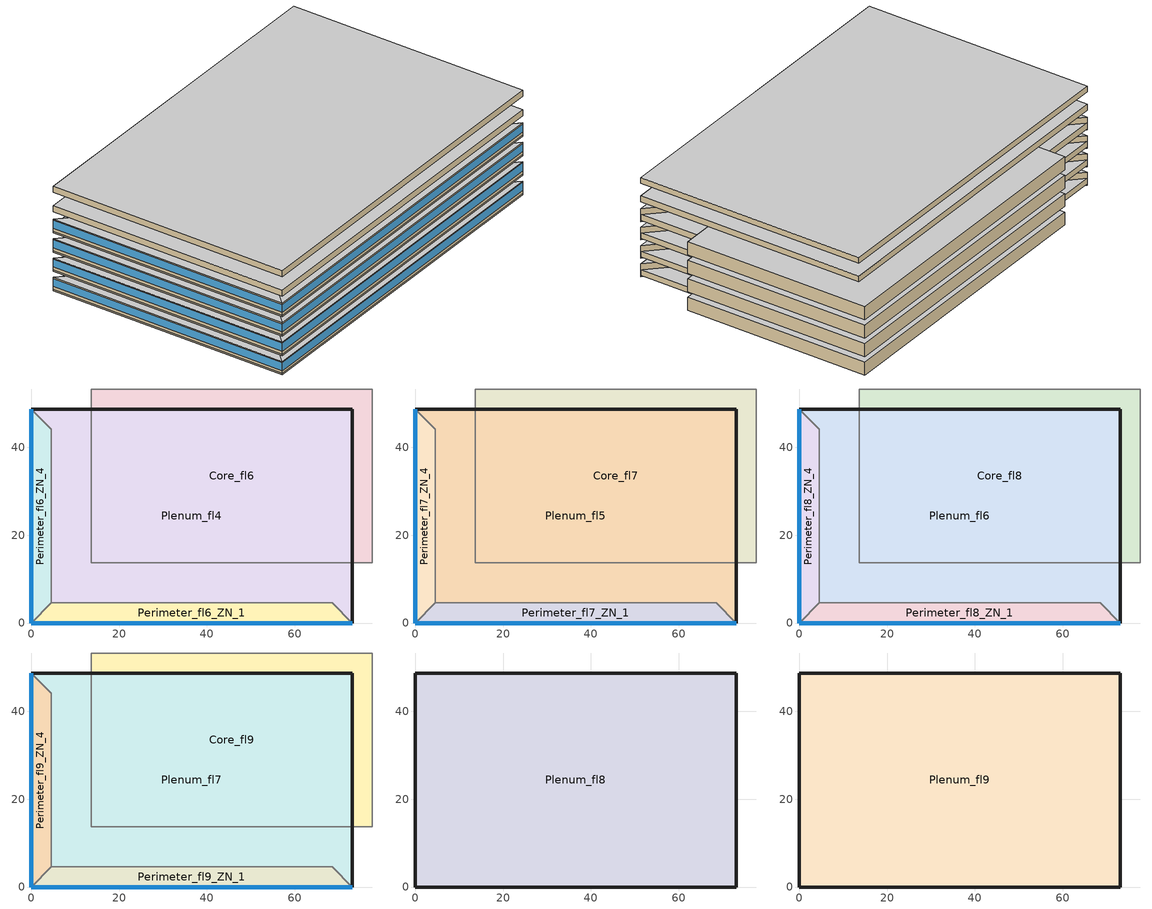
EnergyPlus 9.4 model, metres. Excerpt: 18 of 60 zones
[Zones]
Core_fl6
 floor adiabatic (INT-FLOOR-TOPSIDE): 77.68,53.31 77.68,13.72 13.72,13.72 13.72,53.31 z63.41
 wall to Perimeter_fl6_ZN_2 (int-walls): 77.68,13.72 77.68,53.31 z63.41:66.16
 wall to Perimeter_fl6_ZN_3 (int-walls): 77.68,53.31 13.72,53.31 z63.41:66.16
 wall to Perimeter_fl6_ZN_1 (int-walls): 13.72,13.72 77.68,13.72 z63.41:66.16
 wall to Perimeter_fl6_ZN_4 (int-walls): 13.72,53.31 13.72,13.72 z63.41:66.16
Plenum_fl4
 floor to Perimeter_fl4_ZN_1 (DropCeiling): 73.11,0 0,0 4.57,4.57 68.53,4.57 z63.72
 floor to Perimeter_fl4_ZN_2 (DropCeiling): 73.11,0 68.53,4.57 68.53,44.16 73.11,48.74 z63.72
 floor to Perimeter_fl4_ZN_3 (DropCeiling): 0,48.74 73.11,48.74 68.53,44.16 4.57,44.16 z63.72
 floor to Perimeter_fl4_ZN_4 (DropCeiling): 0,0 0,48.74 4.57,44.16 4.57,4.57 z63.72
 floor to Core_fl4 (DropCeiling): 68.53,4.57 4.57,4.57 4.57,44.16 68.53,44.16 z63.72
 wall outside (Mass Non-res Ext Wall): 73.11,0 73.11,48.74 0,48.74 0,0 73.11,0 z63.72:64.94
 ceiling adiabatic (INT-FLOOR-UNDERSIDE): 73.11,48.74 0,48.74 0,0 73.11,0 z64.94
Perimeter_fl6_ZN_1
 floor adiabatic (INT-FLOOR-TOPSIDE): 68.53,4.57 73.11,0 0,0 4.57,4.57 z63.41
 wall outside (Mass Non-res Ext Wall): 0,0 73.11,0 z63.41:66.16
 wall to Perimeter_fl6_ZN_2 (int-walls): 73.11,0 68.53,4.57 z63.41:66.16
 wall to Perimeter_fl6_ZN_4 (int-walls): 4.57,4.57 0,0 z63.41:66.16
 window (Window Non-res Fixed): 0,0 73.11,0 z64.33:65.91
Perimeter_fl6_ZN_4
 floor adiabatic (INT-FLOOR-TOPSIDE): 4.57,4.57 0,0 0,48.74 4.57,44.16 z63.41
 wall outside (Mass Non-res Ext Wall): 0,48.74 0,0 z63.41:66.16
 wall to Perimeter_fl6_ZN_3 (int-walls): 4.57,44.16 0,48.74 z63.41:66.16
 window (Window Non-res Fixed): 0,48.74 0,0 z64.33:65.91
Core_fl7
 floor adiabatic (INT-FLOOR-TOPSIDE): 77.68,53.31 77.68,13.72 13.72,13.72 13.72,53.31 z67.37
 wall to Perimeter_fl7_ZN_2 (int-walls): 77.68,13.72 77.68,53.31 z67.37:70.12
 wall to Perimeter_fl7_ZN_3 (int-walls): 77.68,53.31 13.72,53.31 z67.37:70.12
 wall to Perimeter_fl7_ZN_1 (int-walls): 13.72,13.72 77.68,13.72 z67.37:70.12
 wall to Perimeter_fl7_ZN_4 (int-walls): 13.72,53.31 13.72,13.72 z67.37:70.12
Plenum_fl5
 floor to Perimeter_fl5_ZN_1 (DropCeiling): 73.11,0 0,0 4.57,4.57 68.53,4.57 z67.68
 floor to Perimeter_fl5_ZN_2 (DropCeiling): 73.11,0 68.53,4.57 68.53,44.16 73.11,48.74 z67.68
 floor to Perimeter_fl5_ZN_3 (DropCeiling): 0,48.74 73.11,48.74 68.53,44.16 4.57,44.16 z67.68
 floor to Perimeter_fl5_ZN_4 (DropCeiling): 0,0 0,48.74 4.57,44.16 4.57,4.57 z67.68
 floor to Core_fl5 (DropCeiling): 68.53,4.57 4.57,4.57 4.57,44.16 68.53,44.16 z67.68
 wall outside (Mass Non-res Ext Wall): 73.11,0 73.11,48.74 0,48.74 0,0 73.11,0 z67.68:68.9
 ceiling adiabatic (INT-FLOOR-UNDERSIDE): 73.11,48.74 0,48.74 0,0 73.11,0 z68.9
Perimeter_fl7_ZN_1
 floor adiabatic (INT-FLOOR-TOPSIDE): 68.53,4.57 73.11,0 0,0 4.57,4.57 z67.37
 wall outside (Mass Non-res Ext Wall): 0,0 73.11,0 z67.37:70.12
 wall to Perimeter_fl7_ZN_2 (int-walls): 73.11,0 68.53,4.57 z67.37:70.12
 wall to Perimeter_fl7_ZN_4 (int-walls): 4.57,4.57 0,0 z67.37:70.12
 window (Window Non-res Fixed): 0,0 73.11,0 z68.29:69.87
Perimeter_fl7_ZN_4
 floor adiabatic (INT-FLOOR-TOPSIDE): 4.57,4.57 0,0 0,48.74 4.57,44.16 z67.37
 wall outside (Mass Non-res Ext Wall): 0,48.74 0,0 z67.37:70.12
 wall to Perimeter_fl7_ZN_3 (int-walls): 4.57,44.16 0,48.74 z67.37:70.12
 window (Window Non-res Fixed): 0,48.74 0,0 z68.29:69.87
Core_fl8
 floor adiabatic (INT-FLOOR-TOPSIDE): 77.68,53.31 77.68,13.72 13.72,13.72 13.72,53.31 z71.34
 wall to Perimeter_fl8_ZN_2 (int-walls): 77.68,13.72 77.68,53.31 z71.34:74.09
 wall to Perimeter_fl8_ZN_3 (int-walls): 77.68,53.31 13.72,53.31 z71.34:74.09
 wall to Perimeter_fl8_ZN_1 (int-walls): 13.72,13.72 77.68,13.72 z71.34:74.09
 wall to Perimeter_fl8_ZN_4 (int-walls): 13.72,53.31 13.72,13.72 z71.34:74.09
Plenum_fl6
 floor to Perimeter_fl6_ZN_1 (DropCeiling): 73.11,0 0,0 4.57,4.57 68.53,4.57 z71.64
 floor to Perimeter_fl6_ZN_2 (DropCeiling): 73.11,0 68.53,4.57 68.53,44.16 73.11,48.74 z71.64
 floor to Perimeter_fl6_ZN_3 (DropCeiling): 0,48.74 73.11,48.74 68.53,44.16 4.57,44.16 z71.64
 floor to Perimeter_fl6_ZN_4 (DropCeiling): 0,0 0,48.74 4.57,44.16 4.57,4.57 z71.64
 floor to Core_fl6 (DropCeiling): 68.53,4.57 4.57,4.57 4.57,44.16 68.53,44.16 z71.64
 wall outside (Mass Non-res Ext Wall): 73.11,0 73.11,48.74 0,48.74 0,0 73.11,0 z71.64:72.86
 ceiling adiabatic (INT-FLOOR-UNDERSIDE): 73.11,48.74 0,48.74 0,0 73.11,0 z72.86
Perimeter_fl8_ZN_1
 floor adiabatic (INT-FLOOR-TOPSIDE): 68.53,4.57 73.11,0 0,0 4.57,4.57 z71.34
 wall outside (Mass Non-res Ext Wall): 0,0 73.11,0 z71.34:74.09
 wall to Perimeter_fl8_ZN_2 (int-walls): 73.11,0 68.53,4.57 z71.34:74.09
 wall to Perimeter_fl8_ZN_4 (int-walls): 4.57,4.57 0,0 z71.34:74.09
 window (Window Non-res Fixed): 0,0 73.11,0 z72.26:73.84
Perimeter_fl8_ZN_4
 floor adiabatic (INT-FLOOR-TOPSIDE): 4.57,4.57 0,0 0,48.74 4.57,44.16 z71.34
 wall outside (Mass Non-res Ext Wall): 0,48.74 0,0 z71.34:74.09
 wall to Perimeter_fl8_ZN_3 (int-walls): 4.57,44.16 0,48.74 z71.34:74.09
 window (Window Non-res Fixed): 0,48.74 0,0 z72.26:73.84
Core_fl9
 floor adiabatic (INT-FLOOR-TOPSIDE): 77.68,53.31 77.68,13.72 13.72,13.72 13.72,53.31 z75.3
 wall to Perimeter_fl9_ZN_2 (int-walls): 77.68,13.72 77.68,53.31 z75.3:78.05
 wall to Perimeter_fl9_ZN_3 (int-walls): 77.68,53.31 13.72,53.31 z75.3:78.05
 wall to Perimeter_fl9_ZN_1 (int-walls): 13.72,13.72 77.68,13.72 z75.3:78.05
 wall to Perimeter_fl9_ZN_4 (int-walls): 13.72,53.31 13.72,13.72 z75.3:78.05
Plenum_fl7
 floor to Perimeter_fl7_ZN_1 (DropCeiling): 73.11,0 0,0 4.57,4.57 68.53,4.57 z75.61
 floor to Perimeter_fl7_ZN_2 (DropCeiling): 73.11,0 68.53,4.57 68.53,44.16 73.11,48.74 z75.61
 floor to Perimeter_fl7_ZN_3 (DropCeiling): 0,48.74 73.11,48.74 68.53,44.16 4.57,44.16 z75.61
 floor to Perimeter_fl7_ZN_4 (DropCeiling): 0,0 0,48.74 4.57,44.16 4.57,4.57 z75.61
 floor to Core_fl7 (DropCeiling): 68.53,4.57 4.57,4.57 4.57,44.16 68.53,44.16 z75.61
 wall outside (Mass Non-res Ext Wall): 73.11,0 73.11,48.74 0,48.74 0,0 73.11,0 z75.61:76.83
 ceiling adiabatic (INT-FLOOR-UNDERSIDE): 73.11,48.74 0,48.74 0,0 73.11,0 z76.83
Perimeter_fl9_ZN_1
 floor adiabatic (INT-FLOOR-TOPSIDE): 68.53,4.57 73.11,0 0,0 4.57,4.57 z75.3
 wall outside (Mass Non-res Ext Wall): 0,0 73.11,0 z75.3:78.05
 wall to Perimeter_fl9_ZN_2 (int-walls): 73.11,0 68.53,4.57 z75.3:78.05
 wall to Perimeter_fl9_ZN_4 (int-walls): 4.57,4.57 0,0 z75.3:78.05
 window (Window Non-res Fixed): 0,0 73.11,0 z76.22:77.8
Perimeter_fl9_ZN_4
 floor adiabatic (INT-FLOOR-TOPSIDE): 4.57,4.57 0,0 0,48.74 4.57,44.16 z75.3
 wall outside (Mass Non-res Ext Wall): 0,48.74 0,0 z75.3:78.05
 wall to Perimeter_fl9_ZN_3 (int-walls): 4.57,44.16 0,48.74 z75.3:78.05
 window (Window Non-res Fixed): 0,48.74 0,0 z76.22:77.8
Plenum_fl8
 floor to Perimeter_fl8_ZN_1 (DropCeiling): 73.11,0 0,0 4.57,4.57 68.53,4.57 z79.57
 floor to Perimeter_fl8_ZN_2 (DropCeiling): 73.11,0 68.53,4.57 68.53,44.16 73.11,48.74 z79.57
 floor to Perimeter_fl8_ZN_3 (DropCeiling): 0,48.74 73.11,48.74 68.53,44.16 4.57,44.16 z79.57
 floor to Perimeter_fl8_ZN_4 (DropCeiling): 0,0 0,48.74 4.57,44.16 4.57,4.57 z79.57
 floor to Core_fl8 (DropCeiling): 68.53,4.57 4.57,4.57 4.57,44.16 68.53,44.16 z79.57
 wall outside (Mass Non-res Ext Wall): 73.11,0 73.11,48.74 0,48.74 0,0 73.11,0 z79.57:80.79
 ceiling adiabatic (INT-FLOOR-UNDERSIDE): 73.11,48.74 0,48.74 0,0 73.11,0 z80.79
Plenum_fl9
 floor to Perimeter_fl9_ZN_1 (DropCeiling): 73.11,0 0,0 4.57,4.57 68.53,4.57 z83.53
 floor to Perimeter_fl9_ZN_2 (DropCeiling): 73.11,0 68.53,4.57 68.53,44.16 73.11,48.74 z83.53
 floor to Perimeter_fl9_ZN_3 (DropCeiling): 0,48.74 73.11,48.74 68.53,44.16 4.57,44.16 z83.53
 floor to Perimeter_fl9_ZN_4 (DropCeiling): 0,0 0,48.74 4.57,44.16 4.57,4.57 z83.53
 floor to Core_fl9 (DropCeiling): 68.53,4.57 4.57,4.57 4.57,44.16 68.53,44.16 z83.53
 wall outside (Mass Non-res Ext Wall): 73.11,0 73.11,48.74 0,48.74 0,0 73.11,0 z83.53:84.75
 ceiling adiabatic (INT-FLOOR-UNDERSIDE): 73.11,48.74 0,48.74 0,0 73.11,0 z84.75
[Building]
Ref Bldg Large Office New2004_v1.3_5.0: 0, City, 0.04, 0.2, FullInteriorAndExterior, 25, 6
[Site:GroundTemperature:BuildingSurface]
19.91, 19.92, 19.91, 19.93, 19.95, 20.04, 20.33, 20.06, 20.44, 20.09, 19.99, 19.95
[Site:Location]
USA CA-SAN FRANCISCO: 37.62, -122.4, -8, 5
[Site:WaterMainsTemperature]
Correlation: , 13.08, 8
[Construction]
DropCeiling: Std AC02
INT-FLOOR-TOPSIDE: MAT-CC05 4 HW CONCRETE, CP02 CARPET PAD
INT-FLOOR-UNDERSIDE: CP02 CARPET PAD, MAT-CC05 4 HW CONCRETE
InteriorFurnishings: Std Wood 6inch
Mass Non-res Ext Wall: 1IN Stucco, 8IN Concrete HW, Mass NonRes Wall Insulation, 1/2IN Gypsum
Window Non-res Fixed: NonRes Fixed Assembly Window
int-walls: 1/2IN Gypsum, 1/2IN Gypsum
[Material]
1/2IN Gypsum: Smooth, 0.0127, 0.16, 784.9, 830, 0.9, 0.92, 0.92
1IN Stucco: Smooth, 0.0253, 0.6918, 1858, 837, 0.9, 0.92, 0.92
8IN CONCRETE HW: Rough, 0.2032, 1.311, 2240, 836.8, 0.9, 0.7, 0.7
MAT-CC05 4 HW CONCRETE: Rough, 0.1016, 1.311, 2240, 836.8, 0.9, 0.7, 0.7
Mass NonRes Wall Insulation: MediumRough, 0.03654, 0.049, 265, 836.8, 0.9, 0.7, 0.7
Std AC02: MediumSmooth, 0.0127, 0.057, 288, 1339, 0.9, 0.7, 0.2
Std Wood 6inch: MediumSmooth, 0.15, 0.12, 540, 1210, 0.9, 0.7, 0.7
[Material:NoMass]
CP02 CARPET PAD: VeryRough, 0.2165, 0.9, 0.7, 0.8
[WindowMaterial:SimpleGlazingSystem]
NonRes Fixed Assembly Window: 6.927, 0.39
[ElectricEquipment]
Core_fl6_PlugMisc_Equip: Core_fl6, BLDG_EQUIP_SCH, Watts/Area, , 10.76, , 0, 0.5, 0, General
Core_fl7_PlugMisc_Equip: Core_fl7, BLDG_EQUIP_SCH, Watts/Area, , 10.76, , 0, 0.5, 0, General
Core_fl8_PlugMisc_Equip: Core_fl8, BLDG_EQUIP_SCH, Watts/Area, , 10.76, , 0, 0.5, 0, General
Core_fl9_PlugMisc_Equip: Core_fl9, BLDG_EQUIP_SCH, Watts/Area, , 10.76, , 0, 0.5, 0, General
Perimeter_fl6_ZN_1_PlugMisc_Equip: Perimeter_fl6_ZN_1, BLDG_EQUIP_SCH, Watts/Area, , 10.76, , 0, 0.5, 0, General
Perimeter_fl7_ZN_1_PlugMisc_Equip: Perimeter_fl7_ZN_1, BLDG_EQUIP_SCH, Watts/Area, , 10.76, , 0, 0.5, 0, General
Perimeter_fl8_ZN_1_PlugMisc_Equip: Perimeter_fl8_ZN_1, BLDG_EQUIP_SCH, Watts/Area, , 10.76, , 0, 0.5, 0, General
Perimeter_fl9_ZN_1_PlugMisc_Equip: Perimeter_fl9_ZN_1, BLDG_EQUIP_SCH, Watts/Area, , 10.76, , 0, 0.5, 0, General
Perimeter_fl0_ZN_2_PlugMisc_Equip: Perimeter_fl0_ZN_2, BLDG_EQUIP_SCH, Watts/Area, , 10.76, , 0, 0.5, 0, General
Perimeter_fl1_ZN_2_PlugMisc_Equip: Perimeter_fl1_ZN_2, BLDG_EQUIP_SCH, Watts/Area, , 10.76, , 0, 0.5, 0, General
Perimeter_fl2_ZN_2_PlugMisc_Equip: Perimeter_fl2_ZN_2, BLDG_EQUIP_SCH, Watts/Area, , 10.76, , 0, 0.5, 0, General
Perimeter_fl3_ZN_2_PlugMisc_Equip: Perimeter_fl3_ZN_2, BLDG_EQUIP_SCH, Watts/Area, , 10.76, , 0, 0.5, 0, General
Perimeter_fl4_ZN_2_PlugMisc_Equip: Perimeter_fl4_ZN_2, BLDG_EQUIP_SCH, Watts/Area, , 10.76, , 0, 0.5, 0, General
Perimeter_fl5_ZN_2_PlugMisc_Equip: Perimeter_fl5_ZN_2, BLDG_EQUIP_SCH, Watts/Area, , 10.76, , 0, 0.5, 0, General
Perimeter_fl6_ZN_2_PlugMisc_Equip: Perimeter_fl6_ZN_2, BLDG_EQUIP_SCH, Watts/Area, , 10.76, , 0, 0.5, 0, General
Perimeter_fl7_ZN_2_PlugMisc_Equip: Perimeter_fl7_ZN_2, BLDG_EQUIP_SCH, Watts/Area, , 10.76, , 0, 0.5, 0, General
Perimeter_fl8_ZN_2_PlugMisc_Equip: Perimeter_fl8_ZN_2, BLDG_EQUIP_SCH, Watts/Area, , 10.76, , 0, 0.5, 0, General
Perimeter_fl9_ZN_2_PlugMisc_Equip: Perimeter_fl9_ZN_2, BLDG_EQUIP_SCH, Watts/Area, , 10.76, , 0, 0.5, 0, General
Perimeter_fl0_ZN_3_PlugMisc_Equip: Perimeter_fl0_ZN_3, BLDG_EQUIP_SCH, Watts/Area, , 10.76, , 0, 0.5, 0, General
Perimeter_fl1_ZN_3_PlugMisc_Equip: Perimeter_fl1_ZN_3, BLDG_EQUIP_SCH, Watts/Area, , 10.76, , 0, 0.5, 0, General
Perimeter_fl2_ZN_3_PlugMisc_Equip: Perimeter_fl2_ZN_3, BLDG_EQUIP_SCH, Watts/Area, , 10.76, , 0, 0.5, 0, General
Perimeter_fl3_ZN_3_PlugMisc_Equip: Perimeter_fl3_ZN_3, BLDG_EQUIP_SCH, Watts/Area, , 10.76, , 0, 0.5, 0, General
Perimeter_fl4_ZN_3_PlugMisc_Equip: Perimeter_fl4_ZN_3, BLDG_EQUIP_SCH, Watts/Area, , 10.76, , 0, 0.5, 0, General
Perimeter_fl5_ZN_3_PlugMisc_Equip: Perimeter_fl5_ZN_3, BLDG_EQUIP_SCH, Watts/Area, , 10.76, , 0, 0.5, 0, General
Perimeter_fl6_ZN_3_PlugMisc_Equip: Perimeter_fl6_ZN_3, BLDG_EQUIP_SCH, Watts/Area, , 10.76, , 0, 0.5, 0, General
Perimeter_fl7_ZN_3_PlugMisc_Equip: Perimeter_fl7_ZN_3, BLDG_EQUIP_SCH, Watts/Area, , 10.76, , 0, 0.5, 0, General
Perimeter_fl8_ZN_3_PlugMisc_Equip: Perimeter_fl8_ZN_3, BLDG_EQUIP_SCH, Watts/Area, , 10.76, , 0, 0.5, 0, General
Perimeter_fl9_ZN_3_PlugMisc_Equip: Perimeter_fl9_ZN_3, BLDG_EQUIP_SCH, Watts/Area, , 10.76, , 0, 0.5, 0, General
Perimeter_fl6_ZN_4_PlugMisc_Equip: Perimeter_fl6_ZN_4, BLDG_EQUIP_SCH, Watts/Area, , 10.76, , 0, 0.5, 0, General
Perimeter_fl7_ZN_4_PlugMisc_Equip: Perimeter_fl7_ZN_4, BLDG_EQUIP_SCH, Watts/Area, , 10.76, , 0, 0.5, 0, General
Perimeter_fl8_ZN_4_PlugMisc_Equip: Perimeter_fl8_ZN_4, BLDG_EQUIP_SCH, Watts/Area, , 10.76, , 0, 0.5, 0, General
Perimeter_fl9_ZN_4_PlugMisc_Equip: Perimeter_fl9_ZN_4, BLDG_EQUIP_SCH, Watts/Area, , 10.76, , 0, 0.5, 0, General
[Exterior:FuelEquipment]
Elevators: Electricity, BLDG_ELEVATORS, 244400, Elevators
[Exterior:Lights]
Exterior Facade Lighting: ALWAYS_ON, 51260, AstronomicalClock, Exterior Facade Lighting
[InternalMass]
Core_fl6 Internal Mass: InteriorFurnishings, Core_fl6, 5065
Core_fl7 Internal Mass: InteriorFurnishings, Core_fl7, 5065
Core_fl8 Internal Mass: InteriorFurnishings, Core_fl8, 5065
Core_fl9 Internal Mass: InteriorFurnishings, Core_fl9, 5065
Perimeter_fl6_ZN_1 Internal Mass: InteriorFurnishings, Perimeter_fl6_ZN_1, 626.8
Perimeter_fl7_ZN_1 Internal Mass: InteriorFurnishings, Perimeter_fl7_ZN_1, 626.8
Perimeter_fl8_ZN_1 Internal Mass: InteriorFurnishings, Perimeter_fl8_ZN_1, 626.8
Perimeter_fl9_ZN_1 Internal Mass: InteriorFurnishings, Perimeter_fl9_ZN_1, 626.8
Perimeter_fl0_ZN_2 Internal Mass: InteriorFurnishings, Perimeter_fl0_ZN_2, 404
Perimeter_fl1_ZN_2 Internal Mass: InteriorFurnishings, Perimeter_fl1_ZN_2, 404
Perimeter_fl2_ZN_2 Internal Mass: InteriorFurnishings, Perimeter_fl2_ZN_2, 404
Perimeter_fl3_ZN_2 Internal Mass: InteriorFurnishings, Perimeter_fl3_ZN_2, 404
Perimeter_fl4_ZN_2 Internal Mass: InteriorFurnishings, Perimeter_fl4_ZN_2, 404
Perimeter_fl5_ZN_2 Internal Mass: InteriorFurnishings, Perimeter_fl5_ZN_2, 404
Perimeter_fl6_ZN_2 Internal Mass: InteriorFurnishings, Perimeter_fl6_ZN_2, 404
Perimeter_fl7_ZN_2 Internal Mass: InteriorFurnishings, Perimeter_fl7_ZN_2, 404
Perimeter_fl8_ZN_2 Internal Mass: InteriorFurnishings, Perimeter_fl8_ZN_2, 404
Perimeter_fl9_ZN_2 Internal Mass: InteriorFurnishings, Perimeter_fl9_ZN_2, 404
Perimeter_fl0_ZN_3 Internal Mass: InteriorFurnishings, Perimeter_fl0_ZN_3, 626.8
Perimeter_fl1_ZN_3 Internal Mass: InteriorFurnishings, Perimeter_fl1_ZN_3, 626.8
Perimeter_fl2_ZN_3 Internal Mass: InteriorFurnishings, Perimeter_fl2_ZN_3, 626.8
Perimeter_fl3_ZN_3 Internal Mass: InteriorFurnishings, Perimeter_fl3_ZN_3, 626.8
Perimeter_fl4_ZN_3 Internal Mass: InteriorFurnishings, Perimeter_fl4_ZN_3, 626.8
Perimeter_fl5_ZN_3 Internal Mass: InteriorFurnishings, Perimeter_fl5_ZN_3, 626.8
Perimeter_fl6_ZN_3 Internal Mass: InteriorFurnishings, Perimeter_fl6_ZN_3, 626.8
Perimeter_fl7_ZN_3 Internal Mass: InteriorFurnishings, Perimeter_fl7_ZN_3, 626.8
Perimeter_fl8_ZN_3 Internal Mass: InteriorFurnishings, Perimeter_fl8_ZN_3, 626.8
Perimeter_fl9_ZN_3 Internal Mass: InteriorFurnishings, Perimeter_fl9_ZN_3, 626.8
Perimeter_fl6_ZN_4 Internal Mass: InteriorFurnishings, Perimeter_fl6_ZN_4, 404
Perimeter_fl7_ZN_4 Internal Mass: InteriorFurnishings, Perimeter_fl7_ZN_4, 404
Perimeter_fl8_ZN_4 Internal Mass: InteriorFurnishings, Perimeter_fl8_ZN_4, 404
Perimeter_fl9_ZN_4 Internal Mass: InteriorFurnishings, Perimeter_fl9_ZN_4, 404
[Lights]
Core_fl6_Lights: Core_fl6, BLDG_LIGHT_SCH, Watts/Area, , 10.76, , 0, 0.7, 0.2, 1, General, No
Core_fl7_Lights: Core_fl7, BLDG_LIGHT_SCH, Watts/Area, , 10.76, , 0, 0.7, 0.2, 1, General, No
Core_fl8_Lights: Core_fl8, BLDG_LIGHT_SCH, Watts/Area, , 10.76, , 0, 0.7, 0.2, 1, General, No
Core_fl9_Lights: Core_fl9, BLDG_LIGHT_SCH, Watts/Area, , 10.76, , 0, 0.7, 0.2, 1, General, No
Perimeter_fl6_ZN_1_Lights: Perimeter_fl6_ZN_1, BLDG_LIGHT_SCH, Watts/Area, , 10.76, , 0, 0.7, 0.2, 1, General, No
Perimeter_fl7_ZN_1_Lights: Perimeter_fl7_ZN_1, BLDG_LIGHT_SCH, Watts/Area, , 10.76, , 0, 0.7, 0.2, 1, General, No
Perimeter_fl8_ZN_1_Lights: Perimeter_fl8_ZN_1, BLDG_LIGHT_SCH, Watts/Area, , 10.76, , 0, 0.7, 0.2, 1, General, No
Perimeter_fl9_ZN_1_Lights: Perimeter_fl9_ZN_1, BLDG_LIGHT_SCH, Watts/Area, , 10.76, , 0, 0.7, 0.2, 1, General, No
Perimeter_fl0_ZN_2_Lights: Perimeter_fl0_ZN_2, BLDG_LIGHT_SCH, Watts/Area, , 10.76, , 0, 0.7, 0.2, 1, General, No
Perimeter_fl1_ZN_2_Lights: Perimeter_fl1_ZN_2, BLDG_LIGHT_SCH, Watts/Area, , 10.76, , 0, 0.7, 0.2, 1, General, No
Perimeter_fl2_ZN_2_Lights: Perimeter_fl2_ZN_2, BLDG_LIGHT_SCH, Watts/Area, , 10.76, , 0, 0.7, 0.2, 1, General, No
Perimeter_fl3_ZN_2_Lights: Perimeter_fl3_ZN_2, BLDG_LIGHT_SCH, Watts/Area, , 10.76, , 0, 0.7, 0.2, 1, General, No
Perimeter_fl4_ZN_2_Lights: Perimeter_fl4_ZN_2, BLDG_LIGHT_SCH, Watts/Area, , 10.76, , 0, 0.7, 0.2, 1, General, No
Perimeter_fl5_ZN_2_Lights: Perimeter_fl5_ZN_2, BLDG_LIGHT_SCH, Watts/Area, , 10.76, , 0, 0.7, 0.2, 1, General, No
Perimeter_fl6_ZN_2_Lights: Perimeter_fl6_ZN_2, BLDG_LIGHT_SCH, Watts/Area, , 10.76, , 0, 0.7, 0.2, 1, General, No
Perimeter_fl7_ZN_2_Lights: Perimeter_fl7_ZN_2, BLDG_LIGHT_SCH, Watts/Area, , 10.76, , 0, 0.7, 0.2, 1, General, No
Perimeter_fl8_ZN_2_Lights: Perimeter_fl8_ZN_2, BLDG_LIGHT_SCH, Watts/Area, , 10.76, , 0, 0.7, 0.2, 1, General, No
Perimeter_fl9_ZN_2_Lights: Perimeter_fl9_ZN_2, BLDG_LIGHT_SCH, Watts/Area, , 10.76, , 0, 0.7, 0.2, 1, General, No
Perimeter_fl0_ZN_3_Lights: Perimeter_fl0_ZN_3, BLDG_LIGHT_SCH, Watts/Area, , 10.76, , 0, 0.7, 0.2, 1, General, No
Perimeter_fl1_ZN_3_Lights: Perimeter_fl1_ZN_3, BLDG_LIGHT_SCH, Watts/Area, , 10.76, , 0, 0.7, 0.2, 1, General, No
Perimeter_fl2_ZN_3_Lights: Perimeter_fl2_ZN_3, BLDG_LIGHT_SCH, Watts/Area, , 10.76, , 0, 0.7, 0.2, 1, General, No
Perimeter_fl3_ZN_3_Lights: Perimeter_fl3_ZN_3, BLDG_LIGHT_SCH, Watts/Area, , 10.76, , 0, 0.7, 0.2, 1, General, No
Perimeter_fl4_ZN_3_Lights: Perimeter_fl4_ZN_3, BLDG_LIGHT_SCH, Watts/Area, , 10.76, , 0, 0.7, 0.2, 1, General, No
Perimeter_fl5_ZN_3_Lights: Perimeter_fl5_ZN_3, BLDG_LIGHT_SCH, Watts/Area, , 10.76, , 0, 0.7, 0.2, 1, General, No
Perimeter_fl6_ZN_3_Lights: Perimeter_fl6_ZN_3, BLDG_LIGHT_SCH, Watts/Area, , 10.76, , 0, 0.7, 0.2, 1, General, No
Perimeter_fl7_ZN_3_Lights: Perimeter_fl7_ZN_3, BLDG_LIGHT_SCH, Watts/Area, , 10.76, , 0, 0.7, 0.2, 1, General, No
Perimeter_fl8_ZN_3_Lights: Perimeter_fl8_ZN_3, BLDG_LIGHT_SCH, Watts/Area, , 10.76, , 0, 0.7, 0.2, 1, General, No
Perimeter_fl9_ZN_3_Lights: Perimeter_fl9_ZN_3, BLDG_LIGHT_SCH, Watts/Area, , 10.76, , 0, 0.7, 0.2, 1, General, No
Perimeter_fl6_ZN_4_Lights: Perimeter_fl6_ZN_4, BLDG_LIGHT_SCH, Watts/Area, , 10.76, , 0, 0.7, 0.2, 1, General, No
Perimeter_fl7_ZN_4_Lights: Perimeter_fl7_ZN_4, BLDG_LIGHT_SCH, Watts/Area, , 10.76, , 0, 0.7, 0.2, 1, General, No
Perimeter_fl8_ZN_4_Lights: Perimeter_fl8_ZN_4, BLDG_LIGHT_SCH, Watts/Area, , 10.76, , 0, 0.7, 0.2, 1, General, No
Perimeter_fl9_ZN_4_Lights: Perimeter_fl9_ZN_4, BLDG_LIGHT_SCH, Watts/Area, , 10.76, , 0, 0.7, 0.2, 1, General, No
[OtherEquipment]
Spawn-Zone-Core_fl6-RadiantGains: None, Core_fl6, Spawn-RadiantGains-Schedule, EquipmentLevel, 0, 0, 0, 0, 1, 0
Spawn-Zone-Core_fl7-RadiantGains: None, Core_fl7, Spawn-RadiantGains-Schedule, EquipmentLevel, 0, 0, 0, 0, 1, 0
Spawn-Zone-Core_fl8-RadiantGains: None, Core_fl8, Spawn-RadiantGains-Schedule, EquipmentLevel, 0, 0, 0, 0, 1, 0
Spawn-Zone-Core_fl9-RadiantGains: None, Core_fl9, Spawn-RadiantGains-Schedule, EquipmentLevel, 0, 0, 0, 0, 1, 0
Spawn-Zone-Plenum_fl4-RadiantGains: None, Plenum_fl4, Spawn-RadiantGains-Schedule, EquipmentLevel, 0, 0, 0, 0, 1, 0
Spawn-Zone-Plenum_fl5-RadiantGains: None, Plenum_fl5, Spawn-RadiantGains-Schedule, EquipmentLevel, 0, 0, 0, 0, 1, 0
Spawn-Zone-Plenum_fl6-RadiantGains: None, Plenum_fl6, Spawn-RadiantGains-Schedule, EquipmentLevel, 0, 0, 0, 0, 1, 0
Spawn-Zone-Plenum_fl7-RadiantGains: None, Plenum_fl7, Spawn-RadiantGains-Schedule, EquipmentLevel, 0, 0, 0, 0, 1, 0
Spawn-Zone-Plenum_fl8-RadiantGains: None, Plenum_fl8, Spawn-RadiantGains-Schedule, EquipmentLevel, 0, 0, 0, 0, 1, 0
Spawn-Zone-Plenum_fl9-RadiantGains: None, Plenum_fl9, Spawn-RadiantGains-Schedule, EquipmentLevel, 0, 0, 0, 0, 1, 0
Spawn-Zone-Perimeter_fl6_ZN_1-RadiantGains: None, Perimeter_fl6_ZN_1, Spawn-RadiantGains-Schedule, EquipmentLevel, 0, 0, 0, 0, 1, 0
Spawn-Zone-Perimeter_fl7_ZN_1-RadiantGains: None, Perimeter_fl7_ZN_1, Spawn-RadiantGains-Schedule, EquipmentLevel, 0, 0, 0, 0, 1, 0
Spawn-Zone-Perimeter_fl8_ZN_1-RadiantGains: None, Perimeter_fl8_ZN_1, Spawn-RadiantGains-Schedule, EquipmentLevel, 0, 0, 0, 0, 1, 0
Spawn-Zone-Perimeter_fl9_ZN_1-RadiantGains: None, Perimeter_fl9_ZN_1, Spawn-RadiantGains-Schedule, EquipmentLevel, 0, 0, 0, 0, 1, 0
Spawn-Zone-Perimeter_fl0_ZN_2-RadiantGains: None, Perimeter_fl0_ZN_2, Spawn-RadiantGains-Schedule, EquipmentLevel, 0, 0, 0, 0, 1, 0
Spawn-Zone-Perimeter_fl1_ZN_2-RadiantGains: None, Perimeter_fl1_ZN_2, Spawn-RadiantGains-Schedule, EquipmentLevel, 0, 0, 0, 0, 1, 0
Spawn-Zone-Perimeter_fl2_ZN_2-RadiantGains: None, Perimeter_fl2_ZN_2, Spawn-RadiantGains-Schedule, EquipmentLevel, 0, 0, 0, 0, 1, 0
Spawn-Zone-Perimeter_fl3_ZN_2-RadiantGains: None, Perimeter_fl3_ZN_2, Spawn-RadiantGains-Schedule, EquipmentLevel, 0, 0, 0, 0, 1, 0
Spawn-Zone-Perimeter_fl4_ZN_2-RadiantGains: None, Perimeter_fl4_ZN_2, Spawn-RadiantGains-Schedule, EquipmentLevel, 0, 0, 0, 0, 1, 0
Spawn-Zone-Perimeter_fl5_ZN_2-RadiantGains: None, Perimeter_fl5_ZN_2, Spawn-RadiantGains-Schedule, EquipmentLevel, 0, 0, 0, 0, 1, 0
Spawn-Zone-Perimeter_fl6_ZN_2-RadiantGains: None, Perimeter_fl6_ZN_2, Spawn-RadiantGains-Schedule, EquipmentLevel, 0, 0, 0, 0, 1, 0
Spawn-Zone-Perimeter_fl7_ZN_2-RadiantGains: None, Perimeter_fl7_ZN_2, Spawn-RadiantGains-Schedule, EquipmentLevel, 0, 0, 0, 0, 1, 0
Spawn-Zone-Perimeter_fl8_ZN_2-RadiantGains: None, Perimeter_fl8_ZN_2, Spawn-RadiantGains-Schedule, EquipmentLevel, 0, 0, 0, 0, 1, 0
Spawn-Zone-Perimeter_fl9_ZN_2-RadiantGains: None, Perimeter_fl9_ZN_2, Spawn-RadiantGains-Schedule, EquipmentLevel, 0, 0, 0, 0, 1, 0
Spawn-Zone-Perimeter_fl0_ZN_3-RadiantGains: None, Perimeter_fl0_ZN_3, Spawn-RadiantGains-Schedule, EquipmentLevel, 0, 0, 0, 0, 1, 0
Spawn-Zone-Perimeter_fl1_ZN_3-RadiantGains: None, Perimeter_fl1_ZN_3, Spawn-RadiantGains-Schedule, EquipmentLevel, 0, 0, 0, 0, 1, 0
Spawn-Zone-Perimeter_fl2_ZN_3-RadiantGains: None, Perimeter_fl2_ZN_3, Spawn-RadiantGains-Schedule, EquipmentLevel, 0, 0, 0, 0, 1, 0
Spawn-Zone-Perimeter_fl3_ZN_3-RadiantGains: None, Perimeter_fl3_ZN_3, Spawn-RadiantGains-Schedule, EquipmentLevel, 0, 0, 0, 0, 1, 0
Spawn-Zone-Perimeter_fl4_ZN_3-RadiantGains: None, Perimeter_fl4_ZN_3, Spawn-RadiantGains-Schedule, EquipmentLevel, 0, 0, 0, 0, 1, 0
Spawn-Zone-Perimeter_fl5_ZN_3-RadiantGains: None, Perimeter_fl5_ZN_3, Spawn-RadiantGains-Schedule, EquipmentLevel, 0, 0, 0, 0, 1, 0
Spawn-Zone-Perimeter_fl6_ZN_3-RadiantGains: None, Perimeter_fl6_ZN_3, Spawn-RadiantGains-Schedule, EquipmentLevel, 0, 0, 0, 0, 1, 0
Spawn-Zone-Perimeter_fl7_ZN_3-RadiantGains: None, Perimeter_fl7_ZN_3, Spawn-RadiantGains-Schedule, EquipmentLevel, 0, 0, 0, 0, 1, 0
Spawn-Zone-Perimeter_fl8_ZN_3-RadiantGains: None, Perimeter_fl8_ZN_3, Spawn-RadiantGains-Schedule, EquipmentLevel, 0, 0, 0, 0, 1, 0
Spawn-Zone-Perimeter_fl9_ZN_3-RadiantGains: None, Perimeter_fl9_ZN_3, Spawn-RadiantGains-Schedule, EquipmentLevel, 0, 0, 0, 0, 1, 0
Spawn-Zone-Perimeter_fl6_ZN_4-RadiantGains: None, Perimeter_fl6_ZN_4, Spawn-RadiantGains-Schedule, EquipmentLevel, 0, 0, 0, 0, 1, 0
Spawn-Zone-Perimeter_fl7_ZN_4-RadiantGains: None, Perimeter_fl7_ZN_4, Spawn-RadiantGains-Schedule, EquipmentLevel, 0, 0, 0, 0, 1, 0
Spawn-Zone-Perimeter_fl8_ZN_4-RadiantGains: None, Perimeter_fl8_ZN_4, Spawn-RadiantGains-Schedule, EquipmentLevel, 0, 0, 0, 0, 1, 0
Spawn-Zone-Perimeter_fl9_ZN_4-RadiantGains: None, Perimeter_fl9_ZN_4, Spawn-RadiantGains-Schedule, EquipmentLevel, 0, 0, 0, 0, 1, 0
[People]
Core_fl6 People: Core_fl6, BLDG_OCC_SCH, Area/Person, , , 18.58, 0.3, Autocalculate, ACTIVITY_SCH, , No, ZoneAveraged, , WORK_EFF_SCH, ClothingInsulationSchedule, , CLOTHING_SCH, AIR_VELO_SCH, Fanger
Core_fl7 People: Core_fl7, BLDG_OCC_SCH, Area/Person, , , 18.58, 0.3, Autocalculate, ACTIVITY_SCH, , No, ZoneAveraged, , WORK_EFF_SCH, ClothingInsulationSchedule, , CLOTHING_SCH, AIR_VELO_SCH, Fanger
Core_fl8 People: Core_fl8, BLDG_OCC_SCH, Area/Person, , , 18.58, 0.3, Autocalculate, ACTIVITY_SCH, , No, ZoneAveraged, , WORK_EFF_SCH, ClothingInsulationSchedule, , CLOTHING_SCH, AIR_VELO_SCH, Fanger
Core_fl9 People: Core_fl9, BLDG_OCC_SCH, Area/Person, , , 18.58, 0.3, Autocalculate, ACTIVITY_SCH, , No, ZoneAveraged, , WORK_EFF_SCH, ClothingInsulationSchedule, , CLOTHING_SCH, AIR_VELO_SCH, Fanger
Perimeter_fl6_ZN_1 People: Perimeter_fl6_ZN_1, BLDG_OCC_SCH, Area/Person, , , 18.58, 0.3, Autocalculate, ACTIVITY_SCH, , No, ZoneAveraged, , WORK_EFF_SCH, ClothingInsulationSchedule, , CLOTHING_SCH, AIR_VELO_SCH, Fanger
Perimeter_fl7_ZN_1 People: Perimeter_fl7_ZN_1, BLDG_OCC_SCH, Area/Person, , , 18.58, 0.3, Autocalculate, ACTIVITY_SCH, , No, ZoneAveraged, , WORK_EFF_SCH, ClothingInsulationSchedule, , CLOTHING_SCH, AIR_VELO_SCH, Fanger
Perimeter_fl8_ZN_1 People: Perimeter_fl8_ZN_1, BLDG_OCC_SCH, Area/Person, , , 18.58, 0.3, Autocalculate, ACTIVITY_SCH, , No, ZoneAveraged, , WORK_EFF_SCH, ClothingInsulationSchedule, , CLOTHING_SCH, AIR_VELO_SCH, Fanger
Perimeter_fl9_ZN_1 People: Perimeter_fl9_ZN_1, BLDG_OCC_SCH, Area/Person, , , 18.58, 0.3, Autocalculate, ACTIVITY_SCH, , No, ZoneAveraged, , WORK_EFF_SCH, ClothingInsulationSchedule, , CLOTHING_SCH, AIR_VELO_SCH, Fanger
Perimeter_fl0_ZN_2 People: Perimeter_fl0_ZN_2, BLDG_OCC_SCH, Area/Person, , , 18.58, 0.3, Autocalculate, ACTIVITY_SCH, , No, ZoneAveraged, , WORK_EFF_SCH, ClothingInsulationSchedule, , CLOTHING_SCH, AIR_VELO_SCH, Fanger
Perimeter_fl1_ZN_2 People: Perimeter_fl1_ZN_2, BLDG_OCC_SCH, Area/Person, , , 18.58, 0.3, Autocalculate, ACTIVITY_SCH, , No, ZoneAveraged, , WORK_EFF_SCH, ClothingInsulationSchedule, , CLOTHING_SCH, AIR_VELO_SCH, Fanger
Perimeter_fl2_ZN_2 People: Perimeter_fl2_ZN_2, BLDG_OCC_SCH, Area/Person, , , 18.58, 0.3, Autocalculate, ACTIVITY_SCH, , No, ZoneAveraged, , WORK_EFF_SCH, ClothingInsulationSchedule, , CLOTHING_SCH, AIR_VELO_SCH, Fanger
Perimeter_fl3_ZN_2 People: Perimeter_fl3_ZN_2, BLDG_OCC_SCH, Area/Person, , , 18.58, 0.3, Autocalculate, ACTIVITY_SCH, , No, ZoneAveraged, , WORK_EFF_SCH, ClothingInsulationSchedule, , CLOTHING_SCH, AIR_VELO_SCH, Fanger
Perimeter_fl4_ZN_2 People: Perimeter_fl4_ZN_2, BLDG_OCC_SCH, Area/Person, , , 18.58, 0.3, Autocalculate, ACTIVITY_SCH, , No, ZoneAveraged, , WORK_EFF_SCH, ClothingInsulationSchedule, , CLOTHING_SCH, AIR_VELO_SCH, Fanger
Perimeter_fl5_ZN_2 People: Perimeter_fl5_ZN_2, BLDG_OCC_SCH, Area/Person, , , 18.58, 0.3, Autocalculate, ACTIVITY_SCH, , No, ZoneAveraged, , WORK_EFF_SCH, ClothingInsulationSchedule, , CLOTHING_SCH, AIR_VELO_SCH, Fanger
Perimeter_fl6_ZN_2 People: Perimeter_fl6_ZN_2, BLDG_OCC_SCH, Area/Person, , , 18.58, 0.3, Autocalculate, ACTIVITY_SCH, , No, ZoneAveraged, , WORK_EFF_SCH, ClothingInsulationSchedule, , CLOTHING_SCH, AIR_VELO_SCH, Fanger
Perimeter_fl7_ZN_2 People: Perimeter_fl7_ZN_2, BLDG_OCC_SCH, Area/Person, , , 18.58, 0.3, Autocalculate, ACTIVITY_SCH, , No, ZoneAveraged, , WORK_EFF_SCH, ClothingInsulationSchedule, , CLOTHING_SCH, AIR_VELO_SCH, Fanger
Perimeter_fl8_ZN_2 People: Perimeter_fl8_ZN_2, BLDG_OCC_SCH, Area/Person, , , 18.58, 0.3, Autocalculate, ACTIVITY_SCH, , No, ZoneAveraged, , WORK_EFF_SCH, ClothingInsulationSchedule, , CLOTHING_SCH, AIR_VELO_SCH, Fanger
Perimeter_fl9_ZN_2 People: Perimeter_fl9_ZN_2, BLDG_OCC_SCH, Area/Person, , , 18.58, 0.3, Autocalculate, ACTIVITY_SCH, , No, ZoneAveraged, , WORK_EFF_SCH, ClothingInsulationSchedule, , CLOTHING_SCH, AIR_VELO_SCH, Fanger
Perimeter_fl0_ZN_3 People: Perimeter_fl0_ZN_3, BLDG_OCC_SCH, Area/Person, , , 18.58, 0.3, Autocalculate, ACTIVITY_SCH, , No, ZoneAveraged, , WORK_EFF_SCH, ClothingInsulationSchedule, , CLOTHING_SCH, AIR_VELO_SCH, Fanger
Perimeter_fl1_ZN_3 People: Perimeter_fl1_ZN_3, BLDG_OCC_SCH, Area/Person, , , 18.58, 0.3, Autocalculate, ACTIVITY_SCH, , No, ZoneAveraged, , WORK_EFF_SCH, ClothingInsulationSchedule, , CLOTHING_SCH, AIR_VELO_SCH, Fanger
Perimeter_fl2_ZN_3 People: Perimeter_fl2_ZN_3, BLDG_OCC_SCH, Area/Person, , , 18.58, 0.3, Autocalculate, ACTIVITY_SCH, , No, ZoneAveraged, , WORK_EFF_SCH, ClothingInsulationSchedule, , CLOTHING_SCH, AIR_VELO_SCH, Fanger
Perimeter_fl3_ZN_3 People: Perimeter_fl3_ZN_3, BLDG_OCC_SCH, Area/Person, , , 18.58, 0.3, Autocalculate, ACTIVITY_SCH, , No, ZoneAveraged, , WORK_EFF_SCH, ClothingInsulationSchedule, , CLOTHING_SCH, AIR_VELO_SCH, Fanger
Perimeter_fl4_ZN_3 People: Perimeter_fl4_ZN_3, BLDG_OCC_SCH, Area/Person, , , 18.58, 0.3, Autocalculate, ACTIVITY_SCH, , No, ZoneAveraged, , WORK_EFF_SCH, ClothingInsulationSchedule, , CLOTHING_SCH, AIR_VELO_SCH, Fanger
Perimeter_fl5_ZN_3 People: Perimeter_fl5_ZN_3, BLDG_OCC_SCH, Area/Person, , , 18.58, 0.3, Autocalculate, ACTIVITY_SCH, , No, ZoneAveraged, , WORK_EFF_SCH, ClothingInsulationSchedule, , CLOTHING_SCH, AIR_VELO_SCH, Fanger
Perimeter_fl6_ZN_3 People: Perimeter_fl6_ZN_3, BLDG_OCC_SCH, Area/Person, , , 18.58, 0.3, Autocalculate, ACTIVITY_SCH, , No, ZoneAveraged, , WORK_EFF_SCH, ClothingInsulationSchedule, , CLOTHING_SCH, AIR_VELO_SCH, Fanger
Perimeter_fl7_ZN_3 People: Perimeter_fl7_ZN_3, BLDG_OCC_SCH, Area/Person, , , 18.58, 0.3, Autocalculate, ACTIVITY_SCH, , No, ZoneAveraged, , WORK_EFF_SCH, ClothingInsulationSchedule, , CLOTHING_SCH, AIR_VELO_SCH, Fanger
Perimeter_fl8_ZN_3 People: Perimeter_fl8_ZN_3, BLDG_OCC_SCH, Area/Person, , , 18.58, 0.3, Autocalculate, ACTIVITY_SCH, , No, ZoneAveraged, , WORK_EFF_SCH, ClothingInsulationSchedule, , CLOTHING_SCH, AIR_VELO_SCH, Fanger
Perimeter_fl9_ZN_3 People: Perimeter_fl9_ZN_3, BLDG_OCC_SCH, Area/Person, , , 18.58, 0.3, Autocalculate, ACTIVITY_SCH, , No, ZoneAveraged, , WORK_EFF_SCH, ClothingInsulationSchedule, , CLOTHING_SCH, AIR_VELO_SCH, Fanger
Perimeter_fl6_ZN_4 People: Perimeter_fl6_ZN_4, BLDG_OCC_SCH, Area/Person, , , 18.58, 0.3, Autocalculate, ACTIVITY_SCH, , No, ZoneAveraged, , WORK_EFF_SCH, ClothingInsulationSchedule, , CLOTHING_SCH, AIR_VELO_SCH, Fanger
Perimeter_fl7_ZN_4 People: Perimeter_fl7_ZN_4, BLDG_OCC_SCH, Area/Person, , , 18.58, 0.3, Autocalculate, ACTIVITY_SCH, , No, ZoneAveraged, , WORK_EFF_SCH, ClothingInsulationSchedule, , CLOTHING_SCH, AIR_VELO_SCH, Fanger
Perimeter_fl8_ZN_4 People: Perimeter_fl8_ZN_4, BLDG_OCC_SCH, Area/Person, , , 18.58, 0.3, Autocalculate, ACTIVITY_SCH, , No, ZoneAveraged, , WORK_EFF_SCH, ClothingInsulationSchedule, , CLOTHING_SCH, AIR_VELO_SCH, Fanger
Perimeter_fl9_ZN_4 People: Perimeter_fl9_ZN_4, BLDG_OCC_SCH, Area/Person, , , 18.58, 0.3, Autocalculate, ACTIVITY_SCH, , No, ZoneAveraged, , WORK_EFF_SCH, ClothingInsulationSchedule, , CLOTHING_SCH, AIR_VELO_SCH, Fanger
[UtilityCost:Qualify]
MinDemand500kw: PGE_E-19_MediumGeneralTOUDemandService, TotalDemand, Minimum, 500, Annual, Count, 12
MaxDemand500kw: PGE_A-10MediumGeneralDemandService, TotalDemand, Maximum, 500, Annual, Count, 1
MaxDemand500kw: PGE_A-1SmallGeneralService, TotalDemand, Maximum, 500, Annual, Count, 1
MaxEnergy4200kwh: PGE_A-1SmallGeneralService, TotalEnergy, Maximum, 4200, Annual, Count, 1
[UtilityCost:Tariff]
CA_EIAMonthlyRateGas: NaturalGas:Facility, MCF, , , , , , , 0, , , , Comm Gas
PGE_A-1SmallGeneralService: Electricity:Facility, kWh, , , , PGESeasonsSchedule, , HalfHour, 7.31, , , , Comm Elect
PGE_A-10MediumGeneralDemandService: Electricity:Facility, kWh, , , , PGESeasonsSchedule, , HalfHour, 67.64, , , , Comm Elect
PGE_E-19_MediumGeneralTOUDemandService: Electricity:Facility, kWh, , , PGETOUSched, PGESeasonsSchedule, , HalfHour, 174.9, , , , Comm Elect
[UtilityCost:Variable]
CA_MonthlyGasRates: CA_EIAMonthlyRateGas, Currency, 9.37, 8.88, 8.2, 7.29, 7.82, 8.26, 8.23, 8.21, 7.9, 8.09, 7.64, 8.43
[Zone]
Core_fl6: 0, 4.573, 4.573, 23.7792, 1, 1, , , Autocalculate, , , Yes
Core_fl7: 0, 4.573, 4.573, 27.7424, 1, 1, , , Autocalculate, , , Yes
Core_fl8: 0, 4.573, 4.573, 31.7056, 1, 1, , , Autocalculate, , , Yes
Core_fl9: 0, 4.573, 4.573, 35.6688, 1, 1, , , Autocalculate, , , Yes
Plenum_fl4: 0, 0, 0, 18.5968, 1, 1, , , Autocalculate, , , No
Plenum_fl5: 0, 0, 0, 22.56, 1, 1, , , Autocalculate, , , No
Plenum_fl6: 0, 0, 0, 26.5232, 1, 1, , , Autocalculate, , , No
Plenum_fl7: 0, 0, 0, 30.4864, 1, 1, , , Autocalculate, , , No
Plenum_fl8: 0, 0, 0, 34.4496, 1, 1, , , Autocalculate, , , No
Plenum_fl9: 0, 0, 0, 38.4128, 1, 1, , , Autocalculate, , , No
Perimeter_fl6_ZN_1; Perimeter_fl6_ZN_4: 0, 0, 0, 23.7792, 1, 1, , , Autocalculate, , , Yes
Perimeter_fl7_ZN_1; Perimeter_fl7_ZN_4: 0, 0, 0, 27.7424, 1, 1, , , Autocalculate, , , Yes
Perimeter_fl8_ZN_1; Perimeter_fl8_ZN_4: 0, 0, 0, 31.7056, 1, 1, , , Autocalculate, , , Yes
Perimeter_fl9_ZN_1; Perimeter_fl9_ZN_4: 0, 0, 0, 35.6688, 1, 1, , , Autocalculate, , , Yes
Perimeter_fl0_ZN_2: 0, 68.53, 0, 0, 1, 1, , , Autocalculate, , , Yes
Perimeter_fl1_ZN_2: 0, 68.53, 0, 3.9632, 1, 1, , , Autocalculate, , , Yes
Perimeter_fl2_ZN_2: 0, 68.53, 0, 7.9264, 1, 1, , , Autocalculate, , , Yes
Perimeter_fl3_ZN_2: 0, 68.53, 0, 11.8896, 1, 1, , , Autocalculate, , , Yes
Perimeter_fl4_ZN_2: 0, 68.53, 0, 15.8528, 1, 1, , , Autocalculate, , , Yes
Perimeter_fl5_ZN_2: 0, 68.53, 0, 19.816, 1, 1, , , Autocalculate, , , Yes
Perimeter_fl6_ZN_2: 0, 68.53, 0, 23.7792, 1, 1, , , Autocalculate, , , Yes
Perimeter_fl7_ZN_2: 0, 68.53, 0, 27.7424, 1, 1, , , Autocalculate, , , Yes
Perimeter_fl8_ZN_2: 0, 68.53, 0, 31.7056, 1, 1, , , Autocalculate, , , Yes
Perimeter_fl9_ZN_2: 0, 68.53, 0, 35.6688, 1, 1, , , Autocalculate, , , Yes
Perimeter_fl0_ZN_3: 0, 0, 44.16, 0, 1, 1, , , Autocalculate, , , Yes
Perimeter_fl1_ZN_3: 0, 0, 44.16, 3.9632, 1, 1, , , Autocalculate, , , Yes
Perimeter_fl2_ZN_3: 0, 0, 44.16, 7.9264, 1, 1, , , Autocalculate, , , Yes
Perimeter_fl3_ZN_3: 0, 0, 44.16, 11.8896, 1, 1, , , Autocalculate, , , Yes
Perimeter_fl4_ZN_3: 0, 0, 44.16, 15.8528, 1, 1, , , Autocalculate, , , Yes
Perimeter_fl5_ZN_3: 0, 0, 44.16, 19.816, 1, 1, , , Autocalculate, , , Yes
Perimeter_fl6_ZN_3: 0, 0, 44.16, 23.7792, 1, 1, , , Autocalculate, , , Yes
Perimeter_fl7_ZN_3: 0, 0, 44.16, 27.7424, 1, 1, , , Autocalculate, , , Yes
Perimeter_fl8_ZN_3: 0, 0, 44.16, 31.7056, 1, 1, , , Autocalculate, , , Yes
Perimeter_fl9_ZN_3: 0, 0, 44.16, 35.6688, 1, 1, , , Autocalculate, , , Yes
[Schedule:Compact]
ACTIVITY_SCH: Any Number, Through: 12/31, For: AllDays, Until: 24:00, 120
AIR_VELO_SCH: Any Number, Through: 12/31, For: AllDays, Until: 24:00, 0.2
ALWAYS_ON: On/Off, Through: 12/31, For: AllDays, Until: 24:00, 1
BLDG_ELEVATORS: Fraction, Through: 12/31, For: AllDays, Until: 04:00, 0.05, Until: 05:00, 0.1, Until: 06:00, 0.2, Until: 07:00, 0.4, Until: 09:00, 0.5, Until: 10:00, 0.35, Until: 16:00, 0.15, Until: 17:00, 0.35, Until: 19:00, 0.5, Until: 21:00, 0.4, Until: 22:00, 0.3, Until: 23:00, 0.2, Until: 24:00, 0.1
BLDG_EQUIP_SCH: Fraction, Through: 12/31, For: Weekdays, Until: 08:00, 0.4, Until: 12:00, 0.9, Until: 13:00, 0.8, Until: 17:00, 0.9, Until: 18:00, 0.8, Until: 20:00, 0.6, Until: 22:00, 0.5, Until: 24:00, 0.4, For: Saturday, Until: 06:00, 0.3, Until: 08:00, 0.4, Until: 14:00, 0.5, Until: 17:00, 0.35, Until: 24:00, 0.3, For: SummerDesignDay, Until: 24:00, 1, For: WinterDesignDay, Until: 24:00, 0, For: AllOtherDays, Until: 24:00, 0.3
BLDG_LIGHT_SCH: Fraction, Through: 12/31, For: Weekdays, Until: 05:00, 0.05, Until: 07:00, 0.1, Until: 08:00, 0.3, Until: 17:00, 0.9, Until: 18:00, 0.7, Until: 20:00, 0.5, Until: 22:00, 0.3, Until: 23:00, 0.1, Until: 24:00, 0.05, For: Saturday, Until: 06:00, 0.05, Until: 08:00, 0.1, Until: 14:00, 0.5, Until: 17:00, 0.15, Until: 24:00, 0.05, For: SummerDesignDay, Until: 24:00, 1, For: WinterDesignDay, Until: 24:00, 0, For: AllOtherDays, Until: 24:00, 0.05
BLDG_OCC_SCH: Fraction, Through: 12/31, For: SummerDesignDay, Until: 06:00, 0, Until: 22:00, 1, Until: 24:00, 0.05, For: Weekdays, Until: 06:00, 0, Until: 07:00, 0.1, Until: 08:00, 0.2, Until: 12:00, 0.95, Until: 13:00, 0.5, Until: 17:00, 0.95, Until: 18:00, 0.7, Until: 20:00, 0.4, Until: 22:00, 0.1, Until: 24:00, 0.05, For: Saturday, Until: 06:00, 0, Until: 08:00, 0.1, Until: 14:00, 0.5, Until: 17:00, 0.1, Until: 24:00, 0, For: AllOtherDays, Until: 24:00, 0
CLOTHING_SCH: Any Number, Through: 04/30, For: AllDays, Until: 24:00, 1, Through: 09/30, For: AllDays, Until: 24:00, 0.5, Through: 12/31, For: AllDays, Until: 24:00, 1
PGESeasonsSchedule: Number, Through: 4/30, For: AllDays, Until: 24:00, 1, Through: 10/31, For: AllDays, Until: 24:00, 3, Through: 12/31, For: AllDays, Until: 24:00, 1
PGETOUSched: Number, Through: 4/30, For: WeekDays, Until: 8:30, 3, Until: 21:30, 4, Until: 24:00, 3, For: AllOtherDays, Until: 24:00, 3, Through: 10/31, For: WeekDays, Until: 8:30, 3, Until: 12:00, 4, Until: 18:00, 1, Until: 21:30, 4, Until: 24:00, 3, For: AllOtherDays, Until: 24:00, 3, Through: 12/31, For: WeekDays, Until: 10:00, 3, Until: 22:00, 1, Until: 24:00, 3, For: AllOtherDays, Until: 24:00, 3
WORK_EFF_SCH: Fraction, Through: 12/31, For: AllDays, Until: 24:00, 0
[Schedule:Constant]
Spawn-RadiantGains-Schedule: 1
